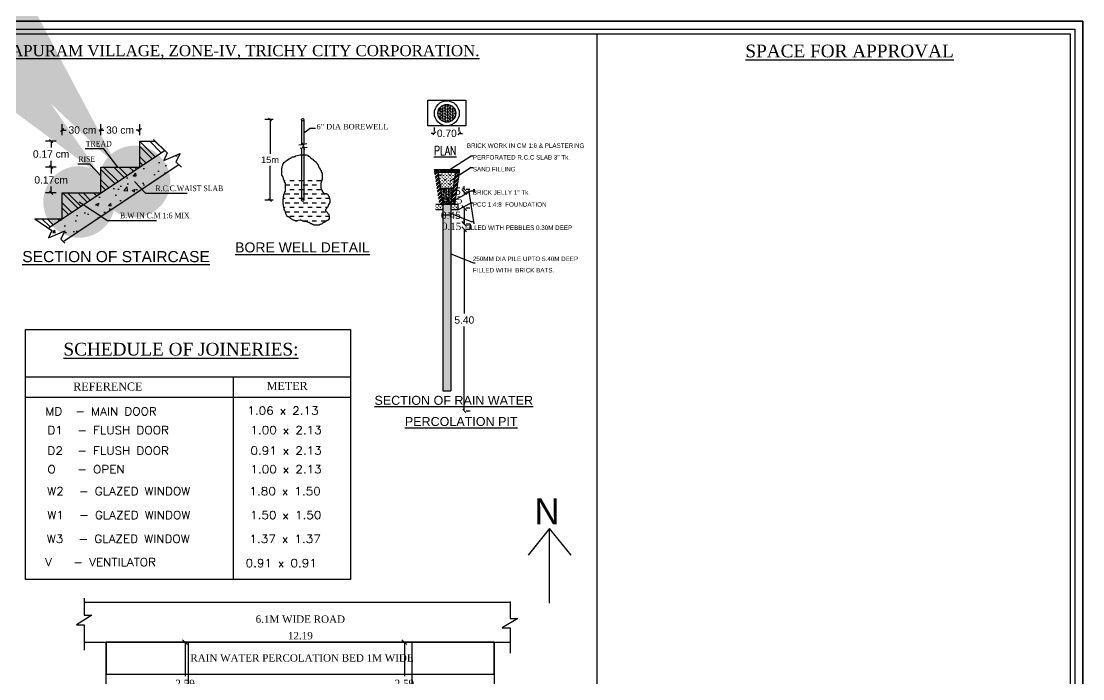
# Model space of a CAD drawing. Header units: metres. Extents: x 7608 to 7792, y -2400 to -2275.
# Drawn here: x 7714.53 to 7747.88, y -2295.88 to -2275.22 of the extents above; entities that cross this region are included whole.
import ezdxf
from ezdxf.enums import TextEntityAlignment as Align

# ---------------------------------------------------------------- set-up
doc = ezdxf.new("R2010")
doc.units = ezdxf.units.M
doc.header["$MEASUREMENT"] = 0
doc.layers.add('FLOOR-STILT', color=7, linetype='Continuous')
doc.layers.add('NORTH_DIRECTION', color=7, linetype='Continuous')
doc.styles.add('Isa-', font='times.ttf')
doc.styles.add('ROMAND', font='romand.shx', dxfattribs={"width": 0.75})
doc.styles.add('ROMANS', font='times.ttf')
doc.styles.get("Standard").update_dxf_attribs({"font": 'arial.ttf'})
doc.styles.add('STYLE2', font='times.ttf')
doc.styles.add('USA TEXT', font='GOTHIC.TTF')
doc.dimstyles.new('ISO-25', dxfattribs={"dimscale": 0, "dimtxt": 0.23, "dimasz": 0.15, "dimexe": 1.25, "dimexo": 0.625, "dimgap": 0.11, "dimtad": 0, "dimtih": 1, "dimtoh": 1, "dimzin": 1, "dimdsep": 46, "dimtxsty": 'STYLE2', "dimblk": 'OBLIQUE', "dimcen": 0, "dimse1": 1, "dimse2": 1, "dimclrd": 1, "dimclrt": 3, "dimadec": 0, "dimazin": 2, "dimtfac": 1, "dimtix": 1, "dimtofl": 0, "dimtmove": 0, "dimatfit": 3, "dimfxl": 0, "dimtolj": 1, "dimarcsym": 0})
doc.dimstyles.get("Standard").update_dxf_attribs({"dimtxt": 0.18, "dimasz": 0.18, "dimexe": 0.18, "dimexo": 0.0625, "dimgap": 0.09, "dimtad": 0, "dimtih": 1, "dimtoh": 1, "dimdec": 4, "dimzin": 0, "dimdsep": 46, "dimtxsty": 'Standard', "dimcen": 0.09, "dimadec": 0, "dimazin": 0, "dimtfac": 1, "dimtdec": 4, "dimtofl": 0, "dimtmove": 0, "dimatfit": 3, "dimfxl": 0, "dimtolj": 1, "dimtzin": 0, "dimarcsym": 0})
doc.dimstyles.new('STANDARD_WS', dxfattribs={"dimtxt": 0.18, "dimasz": 0.18, "dimexe": 0.18, "dimexo": 0.0625, "dimgap": 0.09, "dimtad": 0, "dimtih": 1, "dimtoh": 1, "dimdec": 4, "dimzin": 0, "dimdsep": 46, "dimtxsty": 'Standard', "dimcen": 0.09, "dimadec": 0, "dimazin": 0, "dimtfac": 1, "dimtdec": 4, "dimtofl": 0, "dimtmove": 0, "dimatfit": 3, "dimfxl": 0, "dimtolj": 1, "dimtzin": 0, "dimarcsym": 0})
pattern_1 = [(90, (7548.701595, -2341.94862), (-0.050181617, 0.050181617), [0.01330642, -0.087056814]), (45, (7548.701595, -2341.94862), (-0.05018165, 0.05018165), [0.01330642, -0.057661152]), (135, (7548.701595, -2341.94862), (-0.05018165, -0.05018165), [0.01330642, -0.057661152])]

# ---------------------------------------------------------------- blocks, each defined once
blk = doc.blocks.new('_Oblique')
at = {"color": 0, "linetype": 'ByBlock', "lineweight": -2}
blk.add_line((-0.5, -0.5), (0.5, 0.5), dxfattribs=at)
blk = doc.blocks.new('*D297')
at = {"color": 1, "lineweight": -2}
for p, q in [((7719.674, -2294.731), (7719.674, -2295.799)), ((7719.674, -2297.321), (7719.674, -2296.253))]:
    blk.add_line(p, q, dxfattribs=at)
at = {"layer": 'Defpoints', "color": 0}
for p in [(7719.674, -2294.731), (7719.787, -2294.731), (7719.787, -2297.321)]:
    blk.add_point(p, dxfattribs=at)
at = {"color": 1, "lineweight": -2, "xscale": 0.15, "yscale": 0.15, "zscale": 0.15}
for p, rotation in [((7719.674, -2294.731), 90), ((7719.674, -2297.321), 270)]:
    blk.add_blockref('_Oblique', p, dxfattribs=dict(at, rotation=rotation))
at = {"color": 3, "insert": (7719.674, -2296.026), "char_height": 0.23, "attachment_point": 5, "style": 'STYLE2'}
blk.add_mtext('\\A1;2.59', dxfattribs=at)
blk = doc.blocks.new('*D300')
at = {"color": 1, "lineweight": -2}
for p, q in [((7726.565, -2294.731), (7726.565, -2295.799)), ((7726.565, -2297.321), (7726.565, -2296.253))]:
    blk.add_line(p, q, dxfattribs=at)
at = {"layer": 'Defpoints', "color": 0}
for p in [(7726.565, -2294.731), (7726.565, -2294.731), (7726.797, -2297.321)]:
    blk.add_point(p, dxfattribs=at)
at = {"color": 1, "lineweight": -2, "xscale": 0.15, "yscale": 0.15, "zscale": 0.15}
for p, rotation in [((7726.565, -2294.731), 90), ((7726.565, -2297.321), 270)]:
    blk.add_blockref('_Oblique', p, dxfattribs=dict(at, rotation=rotation))
at = {"color": 3, "insert": (7726.565, -2296.026), "char_height": 0.23, "attachment_point": 5, "style": 'STYLE2'}
blk.add_mtext('\\A1;2.59', dxfattribs=at)
blk = doc.blocks.new('*D314')
at = {"color": 0, "lineweight": -2}
for p, q in [((7728.442, -2280.502), (7728.442, -2280.402)), ((7728.504, -2280.502), (7728.622, -2280.502)), ((7728.442, -2280.586), (7728.442, -2280.686)), ((7728.504, -2280.586), (7728.622, -2280.586))]:
    blk.add_line(p, q, dxfattribs=at)
at = {"layer": 'Defpoints', "color": 0}
for p in [(7728.442, -2280.502), (7728.442, -2280.586), (7728.442, -2280.586)]:
    blk.add_point(p, dxfattribs=at)
at = {"color": 0, "lineweight": -2, "xscale": 0.1, "yscale": 0.1, "zscale": 0.1}
for p, rotation in [((7728.442, -2280.502), 270), ((7728.442, -2280.586), 90)]:
    blk.add_blockref('_Oblique', p, dxfattribs=dict(at, rotation=rotation))
at = {"color": 3, "lineweight": 25, "insert": (7728.023, -2280.56), "char_height": 0.23, "attachment_point": 5}
blk.add_mtext('\\A1;.075', dxfattribs=at)
blk = doc.blocks.new('*D315')
at = {"color": 0, "lineweight": -2}
for p, q in [((7728.448, -2281.759), (7728.448, -2284.402)), ((7728.51, -2281.759), (7728.628, -2281.759)), ((7728.448, -2287.459), (7728.448, -2284.816)), ((7728.51, -2287.459), (7728.628, -2287.459))]:
    blk.add_line(p, q, dxfattribs=at)
at = {"layer": 'Defpoints', "color": 0}
for p in [(7728.448, -2281.759), (7728.448, -2287.459), (7728.448, -2287.459)]:
    blk.add_point(p, dxfattribs=at)
at = {"color": 0, "lineweight": -2, "xscale": 0.1, "yscale": 0.1, "zscale": 0.1}
for p, rotation in [((7728.448, -2281.759), 90), ((7728.448, -2287.459), 270)]:
    blk.add_blockref('_Oblique', p, dxfattribs=dict(at, rotation=rotation))
at = {"color": 3, "insert": (7728.448, -2284.609), "char_height": 0.23, "attachment_point": 5}
blk.add_mtext('\\A1;5.40', dxfattribs=at)
blk = doc.blocks.new('*D316')
at = {"color": 0, "lineweight": -2}
for p, q in [((7728.442, -2281.089), (7728.442, -2281.591)), ((7728.504, -2281.089), (7728.622, -2281.089)), ((7728.504, -2281.591), (7728.622, -2281.591))]:
    blk.add_line(p, q, dxfattribs=at)
at = {"layer": 'Defpoints', "color": 0}
for p in [(7728.442, -2281.089), (7728.442, -2281.591), (7728.442, -2281.591)]:
    blk.add_point(p, dxfattribs=at)
at = {"color": 0, "lineweight": -2, "xscale": 0.1, "yscale": 0.1, "zscale": 0.1}
for p, rotation in [((7728.442, -2281.089), 90), ((7728.442, -2281.591), 270)]:
    blk.add_blockref('_Oblique', p, dxfattribs=dict(at, rotation=rotation))
at = {"color": 3, "lineweight": 25, "insert": (7728.025, -2281.322), "char_height": 0.23, "attachment_point": 5}
blk.add_mtext('\\A1;0.45', dxfattribs=at)
blk = doc.blocks.new('*D317')
at = {"color": 0, "lineweight": -2}
for p, q in [((7727.508, -2278.746), (7727.408, -2278.746)), ((7727.508, -2278.684), (7727.508, -2278.566)), ((7728.29, -2278.684), (7728.29, -2278.566)), ((7728.29, -2278.746), (7728.39, -2278.746))]:
    blk.add_line(p, q, dxfattribs=at)
at = {"layer": 'Defpoints', "color": 0}
for p in [(7727.508, -2278.746), (7728.29, -2278.746), (7728.29, -2278.746)]:
    blk.add_point(p, dxfattribs=at)
at = {"color": 0, "lineweight": -2, "xscale": 0.1, "yscale": 0.1, "zscale": 0.1}
blk.add_blockref('_Oblique', (7727.508, -2278.746), dxfattribs=at)
at = {"color": 0, "lineweight": -2, "xscale": 0.1, "yscale": 0.1, "zscale": 0.1, "rotation": 180}
blk.add_blockref('_Oblique', (7728.29, -2278.746), dxfattribs=at)
at = {"color": 3, "lineweight": 25, "insert": (7727.899, -2278.746), "char_height": 0.23, "attachment_point": 5}
blk.add_mtext('\\A1;0.70', dxfattribs=at)
blk = doc.blocks.new('*D318')
at = {"color": 1, "lineweight": -2}
for p, q in [((7728.442, -2280.586), (7728.442, -2280.611)), ((7728.442, -2281.089), (7728.442, -2281.066))]:
    blk.add_line(p, q, dxfattribs=at)
at = {"layer": 'Defpoints', "color": 0}
for p in [(7728.442, -2280.586), (7728.442, -2281.089), (7728.442, -2281.089)]:
    blk.add_point(p, dxfattribs=at)
at = {"color": 1, "lineweight": -2, "xscale": 0.15, "yscale": 0.15, "zscale": 0.15}
for p, rotation in [((7728.442, -2280.586), 90), ((7728.442, -2281.089), 270)]:
    blk.add_blockref('_Oblique', p, dxfattribs=dict(at, rotation=rotation))
at = {"color": 3, "insert": (7728.084, -2280.838), "char_height": 0.23, "attachment_point": 5, "style": 'STYLE2'}
blk.add_mtext('\\A1;0.45', dxfattribs=at)
blk = doc.blocks.new('*D319')
at = {"color": 1, "lineweight": -2}
for p, q in [((7728.442, -2281.591), (7728.442, -2281.441)), ((7728.442, -2281.759), (7728.442, -2281.909))]:
    blk.add_line(p, q, dxfattribs=at)
at = {"layer": 'Defpoints', "color": 0}
for p in [(7728.442, -2281.591), (7728.442, -2281.759), (7728.448, -2281.759)]:
    blk.add_point(p, dxfattribs=at)
at = {"color": 1, "lineweight": -2, "xscale": 0.15, "yscale": 0.15, "zscale": 0.15}
for p, rotation in [((7728.442, -2281.591), 270), ((7728.442, -2281.759), 90)]:
    blk.add_blockref('_Oblique', p, dxfattribs=dict(at, rotation=rotation))
at = {"color": 3, "insert": (7728.05, -2281.668), "char_height": 0.23, "attachment_point": 5, "style": 'STYLE2'}
blk.add_mtext('\\A1;0.15', dxfattribs=at)
blk = doc.blocks.new('*D332')
at = {"color": 0, "lineweight": -2}
for p, q in [((7715.625, -2278.988), (7715.287, -2278.988)), ((7715.467, -2278.988), (7715.467, -2279.188)), ((7715.625, -2279.802), (7715.287, -2279.802)), ((7715.467, -2279.802), (7715.467, -2279.603))]:
    blk.add_line(p, q, dxfattribs=at)
at = {"layer": 'Defpoints', "color": 0}
for p in [(7715.467, -2278.988), (7715.687, -2278.988), (7715.687, -2279.802)]:
    blk.add_point(p, dxfattribs=at)
at = {"color": 0, "lineweight": -2, "xscale": 0.1, "yscale": 0.1, "zscale": 0.1}
for p, rotation in [((7715.467, -2278.988), 90), ((7715.467, -2279.802), 270)]:
    blk.add_blockref('_Oblique', p, dxfattribs=dict(at, rotation=rotation))
at = {"color": 3, "lineweight": 25, "insert": (7715.467, -2279.395), "char_height": 0.23, "attachment_point": 5}
blk.add_mtext('\\A1;0.17 cm', dxfattribs=at)
blk = doc.blocks.new('*D329')
at = {"color": 0, "lineweight": -2}
for p, q in [((7715.625, -2279.802), (7715.287, -2279.802)), ((7715.467, -2279.802), (7715.467, -2280.001)), ((7715.467, -2280.616), (7715.467, -2280.416)), ((7715.625, -2280.616), (7715.287, -2280.616))]:
    blk.add_line(p, q, dxfattribs=at)
at = {"layer": 'Defpoints', "color": 0}
for p in [(7715.467, -2279.802), (7715.687, -2279.802), (7715.687, -2280.616)]:
    blk.add_point(p, dxfattribs=at)
at = {"color": 0, "lineweight": -2, "xscale": 0.1, "yscale": 0.1, "zscale": 0.1}
for p, rotation in [((7715.467, -2279.802), 90), ((7715.467, -2280.616), 270)]:
    blk.add_blockref('_Oblique', p, dxfattribs=dict(at, rotation=rotation))
at = {"color": 3, "lineweight": 25, "insert": (7715.467, -2280.209), "char_height": 0.23, "attachment_point": 5}
blk.add_mtext('\\A1;0.17cm', dxfattribs=at)
blk = doc.blocks.new('*D330')
at = {"color": 0, "lineweight": -2}
for p, q in [((7717.032, -2278.799), (7717.032, -2278.461)), ((7718.253, -2278.799), (7718.253, -2278.461)), ((7717.032, -2278.641), (7717.123, -2278.641)), ((7718.253, -2278.641), (7718.143, -2278.641))]:
    blk.add_line(p, q, dxfattribs=at)
at = {"layer": 'Defpoints', "color": 0}
for p in [(7718.253, -2278.641), (7717.032, -2278.861), (7718.253, -2278.861)]:
    blk.add_point(p, dxfattribs=at)
at = {"color": 0, "lineweight": -2, "xscale": 0.1, "yscale": 0.1, "zscale": 0.1, "rotation": 180}
blk.add_blockref('_Oblique', (7717.032, -2278.641), dxfattribs=at)
at = {"color": 0, "lineweight": -2, "xscale": 0.1, "yscale": 0.1, "zscale": 0.1}
blk.add_blockref('_Oblique', (7718.253, -2278.641), dxfattribs=at)
at = {"color": 3, "lineweight": 25, "insert": (7717.633, -2278.641), "char_height": 0.23, "attachment_point": 5}
blk.add_mtext('\\A1;30 cm', dxfattribs=at)
blk = doc.blocks.new('*D331')
at = {"color": 0, "lineweight": -2}
for p, q in [((7715.812, -2278.799), (7715.812, -2278.461)), ((7717.032, -2278.799), (7717.032, -2278.461)), ((7715.812, -2278.641), (7715.942, -2278.641)), ((7717.032, -2278.641), (7716.963, -2278.641))]:
    blk.add_line(p, q, dxfattribs=at)
at = {"layer": 'Defpoints', "color": 0}
for p in [(7717.032, -2278.641), (7715.812, -2278.861), (7717.032, -2278.861)]:
    blk.add_point(p, dxfattribs=at)
at = {"color": 0, "lineweight": -2, "xscale": 0.1, "yscale": 0.1, "zscale": 0.1, "rotation": 180}
blk.add_blockref('_Oblique', (7715.812, -2278.641), dxfattribs=at)
at = {"color": 0, "lineweight": -2, "xscale": 0.1, "yscale": 0.1, "zscale": 0.1}
blk.add_blockref('_Oblique', (7717.032, -2278.641), dxfattribs=at)
at = {"color": 3, "lineweight": 25, "insert": (7716.452, -2278.641), "char_height": 0.23, "attachment_point": 5}
blk.add_mtext('\\A1;30 cm', dxfattribs=at)
blk = doc.blocks.new('*D2')
at = {"color": 0, "lineweight": -2}
for p, q in [((518.271, 132.905), (517.979, 132.905)), ((518.159, 132.905), (518.159, 131.706)), ((518.159, 130.093), (518.159, 131.292)), ((518.272, 130.093), (517.979, 130.093))]:
    blk.add_line(p, q, dxfattribs=at)
at = {"layer": 'Defpoints', "color": 0}
for p in [(518.159, 132.905), (518.334, 132.905), (518.334, 130.093)]:
    blk.add_point(p, dxfattribs=at)
at = {"color": 0, "lineweight": -2, "xscale": 0.1, "yscale": 0.1, "zscale": 0.1}
for p, rotation in [((518.159, 132.905), 90), ((518.159, 130.093), 270)]:
    blk.add_blockref('_Oblique', p, dxfattribs=dict(at, rotation=rotation))
at = {"color": 3, "lineweight": 25, "insert": (518.159, 131.499), "char_height": 0.23, "attachment_point": 5}
blk.add_mtext('\\A1;15m', dxfattribs=at)
blk = doc.blocks.new('NFGHRTYBV')
at = {"lineweight": 25}
h = blk.add_hatch(dxfattribs=at)
h.set_pattern_fill('DASH', color=1, scale=1.250156, style=0)
h.set_pattern_definition([(0, (484.75018, 121.43727), (0.1562695, 0.1562695), [0.1562695, -0.1562695])])
h.paths.add_polyline_path([(520.219, 130.207), (520.21, 130.216), (520.21, 130.226), (520.2, 130.235), (520.191, 130.272), (520.163, 130.291), (520.154, 130.3), (520.154, 130.31), (520.135, 130.31), (520.126, 130.319), (520.126, 130.328), (520.043, 130.328), (520.043, 130.338), (520.024, 130.338), (520.024, 130.347), (520.015, 130.347), (520.015, 130.375), (520.005, 130.375), (520.005, 130.384), (519.987, 130.384), (519.987, 130.393), (519.977, 130.403), (519.977, 130.431), (519.968, 130.431), (519.968, 130.449), (519.959, 130.459), (519.949, 130.459), (519.94, 130.477), (519.94, 130.496), (519.931, 130.496), (519.931, 130.691), (519.94, 130.701), (519.94, 130.729), (519.949, 130.738), (519.959, 130.747), (519.959, 130.766), (519.968, 130.766), (519.968, 130.803), (519.977, 130.813), (519.977, 130.819), (518.64, 130.819), (518.647, 130.799), (518.666, 130.756), (518.666, 130.706), (518.675, 130.697), (518.694, 130.697), (518.694, 130.669), (518.703, 130.669), (518.703, 130.464), (518.694, 130.455), (518.694, 130.399), (518.685, 130.39), (518.675, 130.39), (518.675, 130.38), (518.666, 130.352), (518.666, 130.315), (518.657, 130.306), (518.657, 130.297), (518.647, 130.287), (518.647, 130.278), (518.638, 130.269), (518.638, 130.241), (518.629, 130.231), (518.629, 130.148), (518.619, 130.12), (518.619, 129.952), (518.629, 129.915), (518.629, 129.868), (518.647, 129.85), (518.647, 129.831), (518.657, 129.803), (518.657, 129.766), (518.666, 129.756), (518.666, 129.729), (518.685, 129.71), (518.694, 129.682), (518.694, 129.663), (518.713, 129.626), (518.722, 129.589), (518.731, 129.57), (518.741, 129.552), (518.759, 129.524), (518.778, 129.514), (518.815, 129.505), (518.862, 129.468), (518.881, 129.458), (518.899, 129.431), (518.909, 129.431), (518.937, 129.421), (518.946, 129.403), (518.983, 129.393), (518.992, 129.393), (519.011, 129.384), (519.02, 129.384), (519.039, 129.375), (519.048, 129.365), (519.058, 129.365), (519.213, 129.388), (519.231, 129.388), (519.25, 129.378), (519.287, 129.378), (519.297, 129.369), (519.306, 129.36), (519.343, 129.35), (519.39, 129.35), (519.427, 129.341), (519.464, 129.341), (519.474, 129.322), (519.483, 129.322), (519.502, 129.313), (519.52, 129.313), (519.539, 129.304), (519.548, 129.304), (519.576, 129.276), (519.586, 129.267), (519.623, 129.267), (519.632, 129.257), (519.651, 129.248), (519.67, 129.239), (519.679, 129.229), (519.698, 129.22), (519.875, 129.22), (519.912, 129.239), (519.959, 129.257), (519.987, 129.285), (520.015, 129.304), (520.033, 129.304), (520.043, 129.313), (520.061, 129.332), (520.08, 129.332), (520.08, 129.341), (520.089, 129.341), (520.117, 129.36), (520.154, 129.378), (520.173, 129.378), (520.192, 129.388), (520.192, 129.406), (520.201, 129.406), (520.201, 129.416), (520.21, 129.416), (520.22, 129.425), (520.22, 129.537), (520.21, 129.574), (520.21, 129.583), (520.201, 129.611), (520.192, 129.62), (520.182, 129.63), (520.182, 129.639), (520.164, 129.648), (520.145, 129.676), (520.126, 129.695), (520.098, 129.732), (520.089, 129.76), (520.163, 129.853), (520.172, 129.872), (520.182, 129.872), (520.182, 129.881), (520.191, 129.881), (520.191, 129.928), (520.2, 129.928), (520.2, 129.937), (520.219, 129.956), (520.228, 129.965), (520.228, 129.974), (520.238, 129.984), (520.238, 130.002), (520.247, 130.002), (520.247, 130.114), (520.238, 130.142), (520.238, 130.161), (520.228, 130.179), (520.228, 130.189)])
for p, q in [((519.257, 132.905), (519.257, 132.035)), ((519.343, 132.905), (519.343, 132.05)), ((519.257, 131.914), (519.257, 130.093)), ((519.343, 131.888), (519.343, 130.093))]:
    blk.add_line(p, q, dxfattribs=at)
at = {"color": 21, "lineweight": 25}
for p, q in [((519.343, 132.441), (519.562, 132.604)), ((519.562, 132.604), (519.745, 132.604)), ((519.169, 132.023), (519.266, 132.037)), ((519.266, 132.037), (519.271, 132.083)), ((519.271, 132.083), (519.336, 131.968)), ((519.296, 131.919), (519.3, 131.966)), ((519.3, 131.966), (519.365, 131.85)), ((519.325, 132.047), (519.444, 132.068)), ((519.336, 131.968), (519.325, 132.047)), ((519.355, 131.929), (519.456, 131.947)), ((519.365, 131.85), (519.355, 131.929)), ((519.215, 131.907), (519.296, 131.919))]:
    blk.add_line(p, q, dxfattribs=at)
at = {"color": 2, "lineweight": 25}
blk.add_lwpolyline([(518.666, 130.756), (518.647, 130.799), (518.601, 130.921), (518.573, 130.967), (518.573, 131.209), (518.582, 131.237), (518.582, 131.265), (518.592, 131.293), (518.61, 131.312), (518.61, 131.34), (518.619, 131.349), (518.619, 131.377), (518.629, 131.386), (518.638, 131.386), (518.647, 131.405), (518.657, 131.414), (518.666, 131.423), (518.675, 131.423), (518.685, 131.433), (518.703, 131.451), (518.722, 131.461), (518.731, 131.461), (518.731, 131.47), (518.741, 131.489), (518.769, 131.489), (518.769, 131.498), (518.787, 131.498), (518.787, 131.507), (518.797, 131.507), (518.797, 131.517), (518.806, 131.517), (518.806, 131.526), (518.815, 131.526), (518.815, 131.535), (518.843, 131.535), (518.853, 131.544), (518.881, 131.563), (518.89, 131.572), (518.899, 131.572), (518.918, 131.582), (518.927, 131.591), (518.927, 131.6), (519.002, 131.6), (519.011, 131.61), (519.039, 131.61), (519.039, 131.619), (519.048, 131.619), (519.048, 131.638), (519.213, 131.669), (519.231, 131.679), (519.427, 131.679), (519.436, 131.669), (519.474, 131.66), (519.483, 131.66), (519.483, 131.641), (519.492, 131.632), (519.511, 131.632), (519.52, 131.623), (519.53, 131.623), (519.53, 131.613), (519.548, 131.604), (519.558, 131.595), (519.558, 131.585), (519.567, 131.585), (519.567, 131.576), (519.576, 131.567), (519.586, 131.558), (519.595, 131.558), (519.595, 131.548), (519.623, 131.539), (519.632, 131.53), (519.642, 131.52), (519.66, 131.52), (519.67, 131.511), (519.67, 131.483), (519.679, 131.483), (519.698, 131.474), (519.707, 131.464), (519.716, 131.455), (519.744, 131.446), (519.753, 131.436), (519.753, 131.418), (519.763, 131.409), (519.772, 131.409), (519.781, 131.399), (519.791, 131.381), (519.791, 131.371), (519.8, 131.371), (519.8, 131.362), (519.828, 131.334), (519.828, 131.325), (519.837, 131.325), (519.837, 131.297), (519.847, 131.287), (519.856, 131.25), (519.865, 131.25), (519.865, 131.232), (519.875, 131.222), (519.893, 131.213), (519.893, 131.204), (519.903, 131.194), (519.903, 131.176), (519.912, 131.176), (519.912, 131.148), (519.921, 131.148), (519.931, 131.138), (519.94, 131.138), (519.94, 131.101), (519.949, 131.101), (519.949, 131.064), (519.968, 131.055), (519.968, 131.027), (519.977, 131.027), (519.977, 130.813), (519.968, 130.803), (519.968, 130.766), (519.959, 130.766), (519.959, 130.747), (519.949, 130.738), (519.94, 130.729), (519.94, 130.701), (519.931, 130.691), (519.931, 130.496), (519.94, 130.496), (519.94, 130.477), (519.949, 130.459), (519.959, 130.459), (519.968, 130.449), (519.968, 130.431), (519.977, 130.431), (519.977, 130.403), (519.987, 130.393), (519.987, 130.384), (520.005, 130.384), (520.005, 130.375), (520.015, 130.375), (520.015, 130.347), (520.024, 130.347), (520.024, 130.338), (520.043, 130.338), (520.043, 130.328), (520.126, 130.328), (520.126, 130.319), (520.135, 130.31), (520.154, 130.31), (520.154, 130.3), (520.163, 130.291), (520.191, 130.272), (520.2, 130.235), (520.21, 130.226), (520.21, 130.216), (520.219, 130.207), (520.228, 130.189), (520.228, 130.179), (520.238, 130.161), (520.238, 130.142), (520.247, 130.114), (520.247, 130.002), (520.238, 130.002), (520.238, 129.984), (520.228, 129.974), (520.228, 129.965), (520.219, 129.956), (520.2, 129.937), (520.2, 129.928), (520.191, 129.928), (520.191, 129.881), (520.182, 129.881), (520.182, 129.872), (520.172, 129.872), (520.163, 129.853), (520.089, 129.76), (520.098, 129.732), (520.126, 129.695), (520.145, 129.676), (520.164, 129.648), (520.182, 129.639), (520.182, 129.63), (520.192, 129.62), (520.201, 129.611), (520.21, 129.583), (520.21, 129.574), (520.22, 129.537), (520.22, 129.425), (520.21, 129.416), (520.201, 129.416), (520.201, 129.406), (520.192, 129.406), (520.192, 129.388), (520.173, 129.378), (520.154, 129.378), (520.117, 129.36), (520.089, 129.341), (520.08, 129.341), (520.08, 129.332), (520.061, 129.332), (520.043, 129.313), (520.033, 129.304), (520.015, 129.304), (519.987, 129.285), (519.959, 129.257), (519.912, 129.239), (519.875, 129.22), (519.698, 129.22), (519.679, 129.229), (519.67, 129.239), (519.651, 129.248), (519.632, 129.257), (519.623, 129.267), (519.586, 129.267), (519.576, 129.276), (519.548, 129.304), (519.539, 129.304), (519.52, 129.313), (519.502, 129.313), (519.483, 129.322), (519.474, 129.322), (519.464, 129.341), (519.427, 129.341), (519.39, 129.35), (519.343, 129.35), (519.306, 129.36), (519.297, 129.369), (519.287, 129.378), (519.25, 129.378), (519.231, 129.388), (519.213, 129.388), (519.058, 129.365), (519.048, 129.365), (519.039, 129.375), (519.02, 129.384), (519.011, 129.384), (518.992, 129.393), (518.983, 129.393), (518.946, 129.403), (518.937, 129.421), (518.909, 129.431), (518.899, 129.431), (518.881, 129.458), (518.862, 129.468), (518.815, 129.505), (518.778, 129.514), (518.759, 129.524), (518.741, 129.552), (518.731, 129.57), (518.722, 129.589), (518.713, 129.626), (518.694, 129.663), (518.694, 129.682), (518.685, 129.71), (518.666, 129.729), (518.666, 129.756), (518.657, 129.766), (518.657, 129.803), (518.647, 129.831), (518.647, 129.85), (518.629, 129.868), (518.629, 129.915), (518.619, 129.952), (518.619, 130.12), (518.629, 130.148), (518.629, 130.231), (518.638, 130.241), (518.638, 130.269), (518.647, 130.278), (518.647, 130.287), (518.657, 130.297), (518.657, 130.306), (518.666, 130.315), (518.666, 130.352), (518.675, 130.38), (518.675, 130.39), (518.685, 130.39), (518.694, 130.399), (518.694, 130.455), (518.703, 130.464), (518.703, 130.669), (518.694, 130.669), (518.694, 130.697), (518.675, 130.697), (518.666, 130.706), (518.666, 130.756)], close=True, dxfattribs=at)
at = {"lineweight": 25}
for centre in [(519.3, 132.905), (519.3, 130.093)]:
    blk.add_circle(centre, 0.0429, dxfattribs=at)
at = {"color": 3, "lineweight": 25, "style": 'STYLE2'}
blk.add_text('6" DIA BOREWELL', height=0.1905, dxfattribs=at).set_placement((519.783, 132.563))
at = {"color": 3, "lineweight": 25}
blk.add_text('%%uBORE WELL DETAIL', height=0.35, dxfattribs=at).set_placement((516.941, 128.268))
at = {"color": 7, "lineweight": 25}
dim = blk.add_linear_dim(base=(518.159, 132.905), p1=(518.334, 130.093), p2=(518.334, 132.905), angle=90, text='15m', dimstyle='STANDARD_WS', override={"dimtxt": 0.23, "dimasz": 0.1, "dimdec": 2, "dimblk1": 'OBLIQUE', "dimblk2": 'OBLIQUE', "dimsah": 1, "dimclrt": 3}, dxfattribs=at)
dim.commit()
dim.dimension.update_dxf_attribs({"geometry": '*D2', "text_midpoint": (518.159, 131.499)})

msp = doc.modelspace()

# ---------------------------------------------------------------- hatches: boundary and pattern name
at = {"lineweight": 25}
h = msp.add_hatch(dxfattribs=at)
h.set_pattern_fill('HEX', color=6, scale=0.008382, style=0)
h.set_pattern_definition([(0, (7531.02703, -2341.247646), (0, 0.046094779), [0.02661284, -0.053225679]), (120, (7531.02703, -2341.247646), (-0.03991925, -0.023047389), [0.02661284, -0.053225679]), (60, (7531.05364, -2341.247646), (-0.03991925, 0.023047389), [0.02661284, -0.053225679])])
h.paths.add_polyline_path([(7727.61938, -2278.11487, 1), (7728.17818, -2278.11487, 1)])
h = msp.add_hatch(dxfattribs=at)
h.set_pattern_fill('ANSI32', color=6, scale=0.915432, angle=90, style=0)
h.set_pattern_definition([(135, (7692.42266, -2270.80918), (-0.2427406, -0.2427406), []), (135, (7692.42266, -2270.64735), (-0.2427406, -0.2427406), [])])
h.paths.add_polyline_path([(7715.81174, -2280.61573), (7715.81174, -2281.42945), (7717.03232, -2280.61573)])
h.paths.add_polyline_path([(7717.03232, -2279.80201), (7717.03232, -2280.61573), (7718.2529, -2279.80201)])
h.paths.add_polyline_path([(7718.2529, -2278.9883), (7718.2529, -2279.80201), (7719.03235, -2279.28238), (7718.7359, -2278.9883)])
h.paths.add_polyline_path([(7715.12628, -2281.42945), (7715.40178, -2281.70275), (7715.81174, -2281.42945)])
h = msp.add_hatch(dxfattribs=at)
h.set_pattern_fill('AR-CONC', color=6, scale=0.13562, style=0)
h.set_pattern_definition([(50, (7692.4227, -2270.8092), (0.972745, -0.085104), [0.101715, -1.11886]), (355, (7692.4227, -2270.8092), (-0.188174, 1.02012), [0.081372, -0.89509]), (100.4514, (7692.5037, -2270.8163), (0.784572, 0.935015), [0.086444, -0.950886]), (46.184, (7692.4227, -2270.5379), (1.44739, -0.224476), [0.15257, -1.67829]), (96.6356, (7692.5433, -2270.5566), (1.267586, 1.321095), [0.129666, -1.42633]), (351.184, (7692.4227, -2270.538), (1.267585, 1.321096), [0.12206, -1.342634]), (21, (7692.5583, -2270.60575), (0.809523, -0.54603), [0.101715, -1.11886]), (326, (7692.5583, -2270.6057), (0.329983, 0.983445), [0.081372, -0.89509]), (71.4514, (7692.6257, -2270.65125), (1.139506, 0.437414), [0.086444, -0.950886]), (37.5, (7692.42266, -2270.80918), (0.016491, 0.4514692), [0, -0.88424, 0, -0.908651, 0, -0.89848]), (7.5, (7692.42266, -2270.8092), (0.356774, 0.5348995), [0, -0.518067, 0, -0.863897, 0, -0.342439]), (327.5, (7692.12023, -2270.80918), (0.7239677, -0.030589), [0, -0.339049, 0, -1.057833, 0, -1.403663]), (317.5, (7691.9846, -2270.8092), (0.790915, 0.135762), [0, -0.440764, 0, -0.70251, 0, -0.996804])])
h.paths.add_polyline_path([(7719.47455, -2279.72105), (7719.38907, -2279.63625), (7719.5169, -2279.37374), (7719.00411, -2279.59613), (7719.11144, -2279.36084), (7719.03235, -2279.28238), (7715.40178, -2281.70275), (7715.49104, -2281.7913), (7715.38372, -2282.02659), (7715.8965, -2281.80421), (7715.76867, -2282.06672), (7715.84399, -2282.14143)])
h = msp.add_hatch(dxfattribs=at)
h.set_pattern_fill('CROSS', color=2, scale=0.002794, style=0)
h.set_pattern_definition([(0, (7548.701595, -2341.948622), (0.0177418929, 0.0177418929), [0.0088709465, -0.0266128394]), (90, (7548.70603, -2341.953058), (-0.0177418929, 0.0177418929), [0.0088709465, -0.0266128394])])
h.paths.add_polyline_path([(7727.77729, -2279.8769), (7727.77729, -2279.96072), (7727.85683, -2279.96072), (7727.85683, -2279.8769)])
h.paths.add_polyline_path([(7727.94526, -2279.8769), (7727.87816, -2279.8769), (7727.87816, -2279.96072), (7727.94526, -2279.96072)])
h.paths.add_polyline_path([(7727.9666, -2279.96072), (7728.03785, -2279.96072), (7728.03785, -2279.8769), (7727.9666, -2279.8769)])
h.paths.add_polyline_path([(7728.05918, -2279.96072), (7728.11799, -2279.96072), (7728.11799, -2279.8769), (7728.05918, -2279.8769)])
h.paths.add_polyline_path([(7728.13933, -2279.96072), (7728.2899, -2279.96072), (7728.2899, -2279.8769), (7728.13933, -2279.8769)])
h.paths.add_polyline_path([(7727.6537, -2279.8769), (7727.50852, -2279.8769), (7727.50852, -2279.96072), (7727.6537, -2279.96072)])
h.paths.add_polyline_path([(7727.67503, -2279.96072), (7727.75595, -2279.96072), (7727.75595, -2279.8769), (7727.67503, -2279.8769)])
h = msp.add_hatch(dxfattribs=at)
h.set_pattern_fill('STEEL', color=1, scale=0.02794, style=0)
h.set_pattern_definition([(45, (7548.701595, -2341.94862), (-0.062727064, 0.062727064), []), (45, (7548.701595, -2341.90427), (-0.062727064, 0.062727064), [])])
h.paths.add_polyline_path([(7728.2899, -2279.96072), (7728.17685, -2279.96072), (7728.02365, -2280.96656), (7728.1367, -2280.96656)])
h.paths.add_polyline_path([(7727.66172, -2280.96656), (7727.77476, -2280.96656), (7727.62156, -2279.96072), (7727.50852, -2279.96072)])
h = msp.add_hatch(dxfattribs=at)
h.set_pattern_fill('GRASS', color=256, scale=0.008382, style=0)
h.set_pattern_definition([(90, (7548.7016, -2341.94862), (-0.15054485, 0.15054485), [0.03991926, -0.26117044]), (45, (7548.7016, -2341.94862), (-0.15054495, 0.15054495), [0.03991926, -0.17298346]), (135, (7548.7016, -2341.94862), (-0.15054495, -0.15054495), [0.03991926, -0.17298346])])
h.paths.add_polyline_path([(7728.17685, -2279.96072), (7727.62156, -2279.96072), (7727.69816, -2280.46364), (7728.10025, -2280.46364)])
h = msp.add_hatch(dxfattribs=at)
h.set_pattern_fill('GRASS', color=4, scale=0.002794, style=0)
h.set_pattern_definition(pattern_1)
h.paths.add_polyline_path([(7728.17685, -2279.96072), (7727.62156, -2279.96072), (7727.69816, -2280.46364), (7728.10025, -2280.46364)])
h = msp.add_hatch(dxfattribs=at)
h.set_pattern_fill('HEX', color=6, scale=0.008382, style=0)
h.set_pattern_definition([(0, (7548.701595, -2341.94862), (0, 0.046094779), [0.02661284, -0.053225679]), (120, (7548.701595, -2341.94862), (-0.03991925, -0.02304739), [0.02661284, -0.053225679]), (60, (7548.728207, -2341.94862), (-0.03991925, 0.02304739), [0.02661284, -0.053225679])])
h.paths.add_polyline_path([(7728.10025, -2280.46364), (7727.69816, -2280.46364), (7727.77476, -2280.96656), (7728.02365, -2280.96656)])
h = msp.add_hatch(dxfattribs=at)
h.set_pattern_fill('GRASS', color=3, scale=0.002794, style=0)
h.set_pattern_definition(pattern_1)
h.paths.add_polyline_path([(7728.24846, -2281.1342), (7728.24846, -2280.96656), (7728.02494, -2280.96656), (7728.02494, -2281.1342)])
h.paths.add_polyline_path([(7727.77348, -2280.96656), (7727.54996, -2280.96656), (7727.54996, -2281.1342), (7727.77348, -2281.1342)])
h = msp.add_hatch(dxfattribs=at)
h.set_pattern_fill('GRASS', color=6, scale=0.002794, style=0)
h.set_pattern_definition(pattern_1)
h.paths.add_polyline_path([(7728.02494, -2280.96656), (7727.77348, -2280.96656), (7727.77348, -2286.83396), (7728.02494, -2286.83396)])

# ---------------------------------------------------------------- linework, layer by layer
at = {"color": 2}
for p, q in [((7732.61609, -2275.62286), (7732.61609, -2306.90011)), ((7724.86905, -2284.9031), (7724.86905, -2292.75657)), ((7721.18818, -2286.39453), (7721.18818, -2292.75657))]:
    msp.add_line(p, q, dxfattribs=at)
at = {"color": 4}
msp.add_line((7732.61609, -2275.62286), (7732.61609, -2334.82229), dxfattribs=at)
at = {"lineweight": 25}
for p, q in [((7718.2529, -2279.80201), (7718.2529, -2278.9883)), ((7718.2529, -2278.9883), (7718.7359, -2278.9883)), ((7715.40178, -2281.70275), (7719.03235, -2279.28238)), ((7715.84399, -2282.14143), (7719.47455, -2279.72105)), ((7717.03232, -2279.80201), (7718.2529, -2279.80201)), ((7717.03232, -2280.61573), (7717.03232, -2279.80201)), ((7727.50852, -2279.8769), (7728.2899, -2279.8769)), ((7727.50852, -2279.96072), (7728.2899, -2279.96072)), ((7727.62156, -2279.96072), (7727.77476, -2280.96656)), ((7727.75595, -2279.8769), (7727.75595, -2279.96072)), ((7727.77729, -2279.8769), (7727.77729, -2279.96072)), ((7727.85683, -2279.8769), (7727.85683, -2279.96072)), ((7727.87816, -2279.8769), (7727.87816, -2279.96072)), ((7727.94526, -2279.8769), (7727.94526, -2279.96072)), ((7727.9666, -2279.8769), (7727.9666, -2279.96072)), ((7728.17685, -2279.96072), (7728.02365, -2280.96656)), ((7728.03785, -2279.8769), (7728.03785, -2279.96072)), ((7728.05918, -2279.8769), (7728.05918, -2279.96072)), ((7728.11799, -2279.8769), (7728.11799, -2279.96072)), ((7728.2899, -2279.96072), (7728.1367, -2280.96656)), ((7728.13933, -2279.8769), (7728.13933, -2279.96072)), ((7728.2899, -2279.8769), (7728.2899, -2279.96072)), ((7727.69816, -2280.46364), (7728.10025, -2280.46364)), ((7728.59321, -2280.50182), (7728.59321, -2280.58564)), ((7728.73839, -2280.50182), (7728.73839, -2280.58564)), ((7728.75973, -2280.50182), (7728.75973, -2280.58564)), ((7715.81174, -2281.42945), (7715.81174, -2280.61573)), ((7715.81174, -2280.61573), (7717.03232, -2280.61573)), ((7728.59321, -2280.58564), (7728.74641, -2281.59148)), ((7727.54996, -2280.96656), (7728.24846, -2280.96656)), ((7727.54996, -2281.1342), (7727.77348, -2281.1342)), ((7727.77348, -2280.96656), (7727.77348, -2286.83396)), ((7728.02494, -2280.96656), (7728.02494, -2286.83396)), ((7728.02494, -2281.1342), (7728.24846, -2281.1342)), ((7728.24846, -2280.96656), (7728.24846, -2281.1342)), ((7714.95311, -2281.42945), (7715.81174, -2281.42945)), ((7727.77348, -2281.30184), (7728.02494, -2281.30184)), ((7728.63465, -2281.59148), (7728.63465, -2281.75912)), ((7727.77348, -2286.83396), (7728.02494, -2286.83396))]:
    msp.add_line(p, q, dxfattribs=at)
at = {"color": 1, "lineweight": 25}
for p, q in [((7718.68359, -2278.9364), (7719.11144, -2279.36084)), ((7719.38907, -2279.63625), (7719.5628, -2279.8086)), ((7714.95311, -2281.42945), (7715.49104, -2281.7913)), ((7715.76867, -2282.06672), (7715.90222, -2282.1992))]:
    msp.add_line(p, q, dxfattribs=at)
at = {"color": 21, "lineweight": 25}
for p, q in [((7727.99813, -2279.8769), (7728.66322, -2279.44652)), ((7728.66322, -2279.44652), (7728.7147, -2279.44652)), ((7728.00051, -2280.23383), (7728.66322, -2279.8122)), ((7728.66322, -2279.81935), (7728.7147, -2279.81935)), ((7727.97895, -2280.94219), (7728.66322, -2280.55097)), ((7728.66322, -2280.55097), (7728.7147, -2280.55097)), ((7728.24846, -2281.14962), (7728.66322, -2280.92635)), ((7728.66322, -2280.92635), (7728.7147, -2280.92635)), ((7727.95045, -2281.22882), (7728.66322, -2281.50987)), ((7728.66322, -2281.50987), (7728.7147, -2281.50987)), ((7728.02494, -2282.52626), (7728.7377, -2282.80731)), ((7728.7377, -2282.80731), (7728.78919, -2282.80731))]:
    msp.add_line(p, q, dxfattribs=at)
at = {"color": 141, "lineweight": 25}
for p, q in [((7714.66471, -2286.39453), (7724.86905, -2286.39453)), ((7714.66471, -2287.02685), (7724.86905, -2287.02685))]:
    msp.add_line(p, q, dxfattribs=at)
at = {"color": 7}
for p, q in [((7716.50499, -2293.35079), (7716.50499, -2293.8814)), ((7716.50499, -2293.4745), (7729.88769, -2293.4745)), ((7729.88769, -2293.45058), (7729.88769, -2293.98119)), ((7716.7432, -2293.8814), (7716.25996, -2294.18072)), ((7716.25996, -2294.18072), (7716.50499, -2294.18072)), ((7716.50499, -2293.8814), (7716.7432, -2293.8814)), ((7716.50499, -2294.18072), (7716.50499, -2294.97662)), ((7730.12591, -2293.98119), (7729.64266, -2294.28051)), ((7729.88769, -2293.98119), (7730.12591, -2293.98119)), ((7729.64266, -2294.28051), (7729.88769, -2294.28051)), ((7729.88769, -2294.28051), (7729.88769, -2295.07641)), ((7716.50499, -2294.73095), (7729.88769, -2294.73095))]:
    msp.add_line(p, q, dxfattribs=at)
at = {"color": 4}
for points in [[(7654.99647, -2275.22286), (7747.87877, -2275.22286), (7747.87877, -2335.22229), (7654.99647, -2335.22229)], [(7655.24647, -2275.47286), (7747.62877, -2275.47286), (7747.62877, -2334.97229), (7655.24647, -2334.97229)], [(7655.39647, -2275.62286), (7747.47877, -2275.62286), (7747.47877, -2334.82229), (7655.39647, -2334.82229)]]:
    msp.add_lwpolyline(points, close=True, dxfattribs=at)
at = {"color": 175}
msp.add_lwpolyline([(7728.49878, -2277.70603), (7728.49878, -2278.50603), (7727.29878, -2278.50603), (7727.29878, -2277.70603)], close=True, dxfattribs=at)
at = {"color": 1, "lineweight": 25}
for points in [[(7719.11144, -2279.36084), (7719.00411, -2279.59613), (7719.5169, -2279.37374), (7719.38907, -2279.63625)], [(7715.49104, -2281.7913), (7715.38372, -2282.02659), (7715.8965, -2281.80421), (7715.76867, -2282.06672)]]:
    msp.add_lwpolyline(points, dxfattribs=at)
at = {"color": 2}
msp.add_lwpolyline([(7724.86905, -2292.75657), (7714.66471, -2292.75657), (7714.66471, -2284.9031), (7724.86905, -2284.9031)], dxfattribs=at)
at = {"color": 7}
for points in [[(7717.19718, -2294.73095), (7729.38718, -2294.73095), (7729.38718, -2331.31095), (7717.19718, -2331.31095)], [(7717.19718, -2295.73046), (7729.38718, -2295.73046), (7729.38729, -2294.73095), (7717.19718, -2294.73095)]]:
    msp.add_lwpolyline(points, close=True, dxfattribs=at)
at = {"linetype": 'ByBlock'}
msp.add_lwpolyline([(7729.38718, -2331.31095), (7717.19719, -2331.31095), (7717.19719, -2294.73095), (7729.38718, -2294.73095)], close=True, dxfattribs=at)
at = {"color": 11}
msp.add_lwpolyline([(7719.78718, -2294.73095), (7726.79718, -2294.73095), (7726.79718, -2297.32095), (7719.78718, -2297.32095)], close=True, dxfattribs=at)
at = {"lineweight": 25}
for radius in [0.39116, 0.2794]:
    msp.add_circle((7727.89878, -2278.11487), radius, dxfattribs=at)
at = {"layer": 'FLOOR-STILT', "color": 64}
msp.add_lwpolyline([(7654.99647, -2335.22229), (7747.87877, -2335.22229), (7747.87877, -2275.22286), (7654.99647, -2275.22286)], close=True, dxfattribs=at)
at = {"layer": 'NORTH_DIRECTION'}
for points in [[(7731.1296, -2293.49875), (7731.1296, -2293.49875), (7731.1296, -2291.16034), (7730.4581, -2291.99301)], [(7731.80662, -2291.99983), (7731.80662, -2291.99983), (7731.1296, -2291.16034)]]:
    msp.add_lwpolyline(points, dxfattribs=at)

# ---------------------------------------------------------------- block references
at = {"color": 6, "xscale": 0.8999999999996362, "yscale": 0.8999999999996362, "zscale": 0.8999999999996362}
msp.add_blockref('NFGHRTYBV', (7256.00122, -2397.92604), dxfattribs=at)

# ---------------------------------------------------------------- texts
at = {"color": 3}
for s, height, style, p in [('%%UPLAN SHOWING THE PROPOSED  CONSTRUCTION OF  RESIDENTIAL APARTMENT BUILDING  AFTER DEMOLISHING THE EXISTING OLD BUILDING  IN DOOR NO:19,  T.S. NO: 18 , WARD - AG,  BLOCK NO: 9, MANGAMMAL SALAI , K.ABISHKAPURAM VILLAGE, ZONE-IV, TRICHY CITY CORPORATION.', 0.35, 'Isa-', (7655.60502, -2276.32101)), ('%%USPACE FOR APPROVAL', 0.4, 'Isa-', (7737.27851, -2276.35721)), ('RAIN WATER PERCOLATION BED 1M WIDE', 0.23, 'STYLE2', (7719.84151, -2295.33832))]:
    msp.add_text(s, height=height, dxfattribs=dict(at, style=style)).set_placement(p)
at = {"lineweight": 25, "style": 'ROMANS', "width": 0.75}
for s, height, p in [('TREAD', 0.1778, (7716.5564, -2279.15886)), ('RISE', 0.1778, (7716.32145, -2279.63974)), ('R.C.C.WAIST SLAB', 0.1777999, (7718.7437, -2280.56027)), ('B.W IN C.M 1:6 MIX', 0.1777999, (7717.6323, -2281.41212))]:
    msp.add_text(s, height=height, dxfattribs=at).set_placement(p)
at = {"color": 4, "lineweight": 25, "style": 'ROMAND'}
for s, height, width, p in [('%%UPLAN', 0.2816, 0.75, (7727.49489, -2279.42546)), ('MD', 0.25146, 1.1, (7715.28329, -2287.60357)), ('- MAIN DOOR', 0.2514599, 1.1, (7716.22551, -2287.60357)), ('1.06 x 2.13', 0.2514599, 1.1, (7721.63024, -2287.58062)), ('D1', 0.25146, 1.1, (7715.35208, -2288.19425)), ('- FLUSH DOOR', 0.2514599, 1.1, (7716.28706, -2288.19425)), ('1.00 x 2.13', 0.2514599, 1.1, (7721.72822, -2288.19125)), ('D2', 0.25146, 1.1, (7715.35208, -2288.8379)), ('- FLUSH DOOR', 0.2514599, 1.1, (7716.28706, -2288.8379)), ('0.91 x 2.13', 0.2514599, 1.1, (7721.72822, -2288.83491)), ('O', 0.25146, 1.1, (7715.35208, -2289.4239)), ('- OPEN', 0.25146, 1.1, (7716.28706, -2289.4239)), ('1.00 x 2.13', 0.2514599, 1.1, (7721.72822, -2289.42091)), ('W2', 0.25146, 1.1, (7715.3435, -2290.10974)), ('- GLAZED WINDOW', 0.2514599, 1.1, (7716.34046, -2290.10974)), ('1.80 x 1.50', 0.2514599, 1.1, (7721.69906, -2290.10974)), ('W1', 0.25146, 1.1, (7715.34742, -2290.85933)), ('- GLAZED WINDOW', 0.2514599, 1.1, (7716.34437, -2290.85933)), ('1.50 x 1.50', 0.2514599, 1.1, (7721.71757, -2290.85933)), ('W3', 0.25146, 1.1, (7715.32957, -2291.60839)), ('- GLAZED WINDOW', 0.2514599, 1.1, (7716.32653, -2291.60839)), ('1.37 x 1.37', 0.2514599, 1.1, (7721.69973, -2291.60839)), ('V', 0.25146, 1.1, (7715.27993, -2292.34142)), ('- VENTILATOR', 0.2514599, 1.1, (7716.16528, -2292.34142)), ('0.91 x 0.91', 0.2514599, 1.1, (7721.57642, -2292.36954))]:
    msp.add_text(s, height=height, dxfattribs=dict(at, width=width)).set_placement(p)
at = {"color": 3, "lineweight": 25}
for s, height, p in [('BRICK WORK IN CM 1:6 & PLASTERING', 0.1408, (7728.52747, -2279.20098)), ('PERFORATED R.C.C SLAB 3" Tk.', 0.1408, (7728.71596, -2279.56744)), ('SAND FILLING', 0.1408, (7728.71596, -2279.94027)), ('BRICK JELLY 1" Tk.', 0.1408, (7728.71596, -2280.67189)), ('PCC 1:4:8  FOUNDATION', 0.1408, (7728.71596, -2281.04727)), ('FILLED WITH PEBBLES 0.30M DEEP', 0.1408, (7728.47179, -2281.77936)), ('250MM DIA PILE UPTO 5.40M DEEP ', 0.1408, (7728.71596, -2282.75742)), ('FILLED WITH  BRICK BATS.', 0.1408, (7728.71596, -2283.11482)), ('%%USECTION OF RAIN WATER', 0.2816, (7725.62567, -2287.27249)), ('%%UPERCOLATION PIT', 0.2816, (7726.58038, -2287.93724))]:
    msp.add_text(s, height=height, dxfattribs=at).set_placement(p)
msp.add_text('%%uSECTION OF STAIRCASE', height=0.35, dxfattribs=at).set_placement((7717.50799, -2282.79067), align=Align.CENTER)
at = {"color": 3, "lineweight": 25, "style": 'Isa-'}
msp.add_text('%%USCHEDULE OF JOINERIES:', height=0.4, dxfattribs=at).set_placement((7715.85362, -2285.72461))
at = {"color": 4, "lineweight": 25, "style": 'Isa-'}
for s, p in [('REFERENCE', (7716.16215, -2286.82371)), ('METER', (7722.24022, -2286.80574))]:
    msp.add_text(s, height=0.25146, dxfattribs=at).set_placement(p)
at = {"color": 3, "char_height": 0.23, "attachment_point": 5, "style": 'STYLE2'}
for s, insert in [('\\A1;6.1M WIDE ROAD', (7723.29724, -2294.00681)), ('\\A1;12.19', (7723.29724, -2294.5282))]:
    msp.add_mtext(s, dxfattribs=dict(at, insert=insert))
at = {"layer": 'NORTH_DIRECTION', "insert": (7731.44104, -2291.02659), "char_height": 0.81819, "attachment_point": 1, "rotation": 180, "style": 'USA TEXT'}
msp.add_mtext_dynamic_manual_height_columns('N', width=1.1850696, gutter_width=30, heights=[2.65126], dxfattribs=at)

# ---------------------------------------------------------------- dimensions: what is measured, and where the dimension line sits
at = {"color": 7, "lineweight": 25}
for base, p1, p2, picture, middle in [((7717.03232, -2278.64109), (7715.81174, -2278.86115), (7717.03232, -2278.86115), '*D331', (7716.45242, -2278.64109)), ((7718.2529, -2278.64109), (7717.03232, -2278.86115), (7718.2529, -2278.86115), '*D330', (7717.63298, -2278.64109))]:
    dim = msp.add_linear_dim(base=base, p1=p1, p2=p2, text='30 cm', dimstyle='STANDARD_WS', override={"dimtxt": 0.23, "dimasz": 0.1, "dimdec": 2, "dimblk1": 'OBLIQUE', "dimblk2": 'OBLIQUE', "dimsah": 1, "dimclrt": 3}, dxfattribs=at)
    dim.commit()
    dim.dimension.update_dxf_attribs({"geometry": picture, "text_midpoint": middle, "dimtype": 160})
dim = msp.add_linear_dim(base=(7728.28993, -2278.74612), p1=(7727.50762, -2278.74612), p2=(7728.28993, -2278.74612), text='0.70', dimstyle='STANDARD_WS', override={"dimtxt": 0.23, "dimasz": 0.1, "dimdec": 2, "dimblk1": 'OBLIQUE', "dimblk2": 'OBLIQUE', "dimsah": 1, "dimclrt": 3}, dxfattribs=at)
dim.commit()
dim.dimension.update_dxf_attribs({"geometry": '*D317', "text_midpoint": (7727.89878, -2278.74612)})
for base, p1, p2, text, picture, middle in [((7715.46732, -2278.9883), (7715.68738, -2279.80201), (7715.68738, -2278.9883), '0.17 cm', '*D332', (7715.46732, -2279.39515)), ((7715.46732, -2279.80201), (7715.68738, -2280.61573), (7715.68738, -2279.80201), '0.17cm', '*D329', (7715.46732, -2280.20887))]:
    dim = msp.add_linear_dim(base=base, p1=p1, p2=p2, angle=90, text=text, dimstyle='STANDARD_WS', override={"dimtxt": 0.23, "dimasz": 0.1, "dimdec": 2, "dimblk1": 'OBLIQUE', "dimblk2": 'OBLIQUE', "dimsah": 1, "dimclrt": 3}, dxfattribs=at)
    dim.commit()
    dim.dimension.update_dxf_attribs({"geometry": picture, "text_midpoint": middle})
for base, p1, p2, text, picture, middle in [((7728.4416, -2280.58564), (7728.4416, -2280.50182), (7728.4416, -2280.58564), '.075', '*D314', (7728.02331, -2280.56009)), ((7728.4416, -2281.59148), (7728.4416, -2281.08856), (7728.4416, -2281.59148), '0.45', '*D316', (7728.02481, -2281.32161))]:
    dim = msp.add_linear_dim(base=base, p1=p1, p2=p2, angle=90, text=text, dimstyle='STANDARD_WS', override={"dimtxt": 0.23, "dimasz": 0.1, "dimdec": 2, "dimblk1": 'Oblique', "dimblk2": 'Oblique', "dimsah": 1, "dimclrt": 3, "dimtmove": 2}, dxfattribs=at)
    dim.commit()
    dim.dimension.update_dxf_attribs({"geometry": picture, "text_midpoint": middle, "dimtype": 160})
at = {"color": 1}
for base, p1, p2, text, picture, middle in [((7728.4416, -2281.08856), (7728.4416, -2280.58564), (7728.4416, -2281.08856), '0.45', '*D318', (7728.08419, -2280.83835)), ((7728.4416, -2281.75912), (7728.4416, -2281.59148), (7728.44788, -2281.75912), '0.15', '*D319', (7728.05014, -2281.6684))]:
    dim = msp.add_linear_dim(base=base, p1=p1, p2=p2, angle=90, text=text, dimstyle='ISO-25', override={"dimscale": 1, "dimtmove": 2}, dxfattribs=at)
    dim.commit()
    dim.dimension.update_dxf_attribs({"geometry": picture, "text_midpoint": middle, "dimtype": 160})
at = {"color": 4}
dim = msp.add_linear_dim(base=(7728.44788, -2287.45888), p1=(7728.44788, -2281.75912), p2=(7728.44788, -2287.45888), angle=90, text='5.40', dimstyle='STANDARD_WS', override={"dimtxt": 0.23, "dimasz": 0.1, "dimdec": 2, "dimblk1": 'OBLIQUE', "dimblk2": 'OBLIQUE', "dimsah": 1, "dimclrt": 3}, dxfattribs=at)
dim.commit()
dim.dimension.update_dxf_attribs({"geometry": '*D315', "text_midpoint": (7728.44788, -2284.609)})
at = {"color": 7}
for base, p1, p2, picture, middle in [((7719.67403, -2294.73095), (7719.78718, -2297.32095), (7719.78718, -2294.73095), '*D297', (7719.67403, -2296.02595)), ((7726.56538, -2294.73095), (7726.79718, -2297.32095), (7726.56538, -2294.73095), '*D300', (7726.56538, -2296.02595))]:
    dim = msp.add_linear_dim(base=base, p1=p1, p2=p2, angle=90, dimstyle='ISO-25', override={"dimscale": 1}, dxfattribs=at)
    dim.commit()
    dim.dimension.update_dxf_attribs({"geometry": picture, "text_midpoint": middle})

# ---------------------------------------------------------------- leaders
at = {"color": 1, "lineweight": 25}
for points, override in [([(7718.08692, -2280.25454), (7718.42959, -2280.62809), (7719.74094, -2280.62809)], {"dimtxt": 9, "dimasz": 9, "dimexe": 3, "dimexo": 6, "dimgap": 2, "dimtad": 1, "dimtih": 0, "dimtoh": 0, "dimzin": 12, "dimclrd": 1, "dimclre": 1, "dimclrt": 4, "dimldrblk": 'DOTSMALL'}), ([(7717.56329, -2279.80201), (7717.12579, -2279.22725), (7716.53697, -2279.22725)], {"dimtxt": 9, "dimasz": 9, "dimexe": 3, "dimexo": 6, "dimgap": 2, "dimtad": 1, "dimtih": 0, "dimtoh": 0, "dimzin": 12, "dimclrd": 1, "dimclre": 1, "dimclrt": 4}), ([(7716.34559, -2280.89934), (7717.24005, -2281.48235), (7718.78275, -2281.48235)], {"dimtxt": 9, "dimasz": 9, "dimexe": 3, "dimexo": 6, "dimgap": 2, "dimtad": 1, "dimtih": 0, "dimtoh": 0, "dimzin": 12, "dimclrd": 1, "dimclre": 1, "dimclrt": 4, "dimldrblk": 'DOTSMALL'}), ([(7717.03232, -2280.08153), (7716.6788, -2279.71651), (7716.30508, -2279.71651)], {"dimtxt": 9, "dimasz": 9, "dimexe": 3, "dimexo": 6, "dimgap": 2, "dimtad": 1, "dimtih": 0, "dimtoh": 0, "dimzin": 12, "dimclrd": 1, "dimclre": 1, "dimclrt": 4})]:
    msp.add_leader(points, dimstyle='Standard', override=override, dxfattribs=at)

doc.saveas('drawing.dxf')
